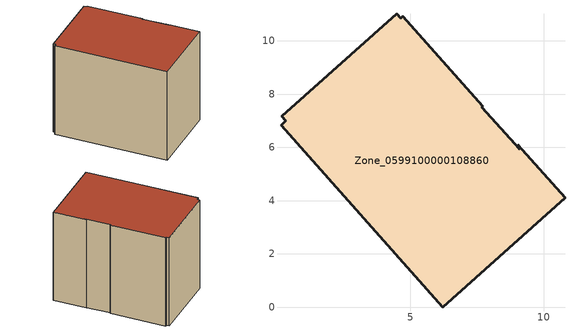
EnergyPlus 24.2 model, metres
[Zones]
Zone_0599100000108860
 floor ground (C_G): 7.67,7.5 9.11,5.92 9.02,6.09 10.8,4.1 6.21,0 0.14,6.84 0.31,6.99 0.18,7.16 4.49,11.01 4.64,10.85 4.72,10.91 7.72,7.55 z0
 wall outside (C_F): 10.8,4.1 9.02,6.09 9.11,5.92 7.67,7.5 7.72,7.55 4.72,10.91 4.64,10.85 4.49,11.01 0.18,7.16 0.31,6.99 0.14,6.84 6.21,0 10.8,4.1 z0:7.76
 roof outside (C_R): 9.11,5.92 7.67,7.5 7.72,7.55 4.72,10.91 4.64,10.85 4.49,11.01 0.18,7.16 0.31,6.99 0.14,6.84 6.21,0 10.8,4.1 9.02,6.09 z7.76
[BUILDING]
Pand.0599100000108860: North Axis=0; Terrain=City; Loads Convergence Tolerance Value=0.04; Temperature Convergence Tolerance Value=0.4; Solar Distribution=FullExterior; Maximum Number of Warmup Days=25; Minimum Number of Warmup Days=1
[Site:Location]
Rotterdam.The.Hague.AP_ZH_NLD Design_Conditions: Latitude=51.96; Longitude=4.45; Time Zone=1; Elevation=-4.5
[SITE:GROUNDTEMPERATURE:BUILDINGSURFACE]
18, 18, 18, 18, 18, 18, 18, 18, 18, 18, 18, 18
[MATERIAL] Thermal Absorptance=0.9; Solar Absorptance=0.7; Visible Absorptance=0.7
Name | Roughness | Thickness | Conductivity | Density | Specific Heat
G.TC.1965-1974 | MediumSmooth | 0.15 | 0.882353 | 540 | 1210
F.TC.1965-1974 | Rough | 0.3 | 0.697674 | 1920 | 840
R.TC.1965-1974 | MediumRough | 0.2 | 0.232558 | 1500 | 1000
[CONSTRUCTION]
C_G: G.TC.1965-1974
C_F: F.TC.1965-1974
C_R: R.TC.1965-1974
[ZONE]
Zone_0599100000108860: Type=1; Multiplier=1; Ceiling Height=Autocalculate; Volume=Autocalculate; Floor Area=autocalculate; Part of Total Floor Area=Yes
[ZONEINFILTRATION:DESIGNFLOWRATE]
Infil_Zone_0599100000108860: Zone or ZoneList or Space or SpaceList=Zone_0599100000108860; Schedule=AlwaysOn; Design Flow Rate Calculation Method=Flow/Area; Flow Rate per Floor Area=0.003; Constant Term Coefficient=1; Temperature Term Coefficient=0; Velocity Term Coefficient=0; Velocity Squared Term Coefficient=0
[HVACTEMPLATE:ZONE:IDEALLOADSAIRSYSTEM]
Zone_0599100000108860: Maximum Heating Supply Air Temperature=50; Minimum Cooling Supply Air Temperature=13; Maximum Heating Supply Air Humidity Ratio=0.0156; Minimum Cooling Supply Air Humidity Ratio=0.0077; Heating Limit=NoLimit; Cooling Limit=NoLimit; Dehumidification Control Type=ConstantSensibleHeatRatio; Cooling Sensible Heat Ratio=0.7; Dehumidification Setpoint=60; Humidification Control Type=None; Humidification Setpoint=30; Outdoor Air Method=None; Outdoor Air Flow Rate per Person=0.00944; Outdoor Air Flow Rate per Zone Floor Area=0; Outdoor Air Flow Rate per Zone=0; Demand Controlled Ventilation Type=None; Outdoor Air Economizer Type=NoEconomizer; Heat Recovery Type=None; Sensible Heat Recovery Effectiveness=0.7; Latent Heat Recovery Effectiveness=0.65
[ZONECONTROL:THERMOSTAT]
ThermostatControl_Zone_0599100000108860: Zone or ZoneList=Zone_0599100000108860; Control Type Schedule=DualSetpointControlType; Control 1=Thermostat_Zone_0599100000108860; Temperature Difference Between Cutout And Setpoint=0
[THERMOSTATSETPOINT:DUALSETPOINT]
Thermostat_Zone_0599100000108860: Heating Setpoint Temperature Schedule=HeatingSetpoint_Zone_0599100000108860; Cooling Setpoint Temperature Schedule=CoolingSetpoint_Zone_0599100000108860
[SCHEDULE:COMPACT]
HeatingSetpoint_Zone_0599100000108860: Through: 12/31, For: AllDays, Until: 24:00, 21
CoolingSetpoint_Zone_0599100000108860: Through: 12/31, For: AllDays, Until: 24:00, 24
DualSetpointControlType: Through: 12/31, For: AllDays, Until: 24:00, 4
AlwaysOn: Through: 12/31, For: AllDays, Until: 24:00, 1
